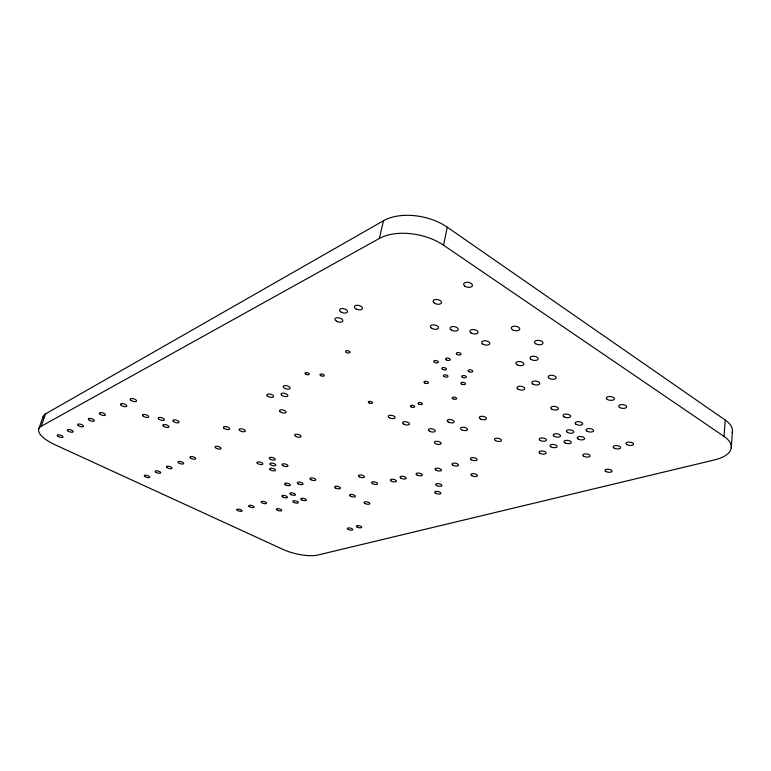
<?xml version="1.0" encoding="UTF-8"?>
<svg xmlns="http://www.w3.org/2000/svg" width="771" height="771" viewBox="0 0 771 771"><rect width="100%" height="100%" fill="white"/><g stroke="black" fill="none" stroke-linecap="round" stroke-linejoin="round"><path stroke-width="1.16" d="M731.255 447.71L732.411 431.548M45.624 413.834L41.152 426.315A30.059 10.553 17.9 0 0 55.136 444.809L282.938 549.376A26.069 8.548 13.4 0 0 318.018 554.995L714.457 459.921A39.514 17.203 4.7 0 0 724.017 436.405L725.232 420.07L447.276 227.204A44.747 25.992 11.9 0 0 383.495 220.728L45.624 413.834A29.905 10.794 18.1 0 0 42.993 418.142M724.017 436.405L443.556 245.207L447.276 227.204M41.152 426.315L379.303 238.49L383.495 220.728M38.675 429.119L43.128 416.706M725.232 420.07A39.254 17.54 4.4 0 1 732.199 432.685M379.303 238.49A45.103 25.559 12 0 1 443.556 245.207M452.895 398.78A2.246 1.041 10.4 0 0 456.577 398.78A2.246 1.041 10.4 0 0 453.801 397.123A2.246 1.041 10.4 0 0 452.895 398.78M269.86 469.472A3.036 1.156 14.3 0 0 274.958 470.763A3.036 1.156 14.3 0 0 272.818 468.431A3.036 1.156 14.3 0 0 269.86 469.472M471.37 459.815A3.402 1.426 10 0 0 476.979 459.959A3.402 1.426 10 0 0 472.825 457.598A3.402 1.426 10 0 0 471.37 459.815M429.486 431.172A3.508 1.532 11 0 0 435.201 431.259A3.508 1.532 11 0 0 430.796 428.743A3.508 1.532 11 0 0 429.486 431.172M401.093 478.261A3.171 1.263 11.6 0 0 406.211 478.434A3.171 1.263 11.6 0 0 402.154 476.266A3.171 1.263 11.6 0 0 401.093 478.261M434.487 362.36A2.361 1.156 10.9 0 0 438.342 362.312A2.361 1.156 10.9 0 0 435.384 360.5A2.361 1.156 10.9 0 0 434.487 362.36M442.583 369.396A2.342 1.137 10.7 0 0 446.419 369.357A2.342 1.137 10.7 0 0 443.498 367.574A2.342 1.137 10.7 0 0 442.583 369.396M391.369 481.162A3.142 1.234 11.8 0 0 396.419 481.335A3.142 1.234 11.8 0 0 392.372 479.196A3.142 1.234 11.8 0 0 391.369 481.162M269.513 458.639A3.103 1.205 14.4 0 0 274.717 459.969A3.103 1.205 14.4 0 0 272.539 457.54A3.103 1.205 14.4 0 0 269.513 458.639M619.537 407.425A4.028 1.879 5.9 0 0 626.389 407.464A4.028 1.879 5.9 0 0 622.024 404.573A4.028 1.879 5.9 0 0 619.537 407.425M461.55 429.746A3.576 1.581 10.2 0 0 467.419 429.823A3.576 1.581 10.2 0 0 463.034 427.269A3.576 1.581 10.2 0 0 461.55 429.746M626.804 444.578A3.807 1.667 6.1 0 0 633.299 444.703A3.807 1.667 6.1 0 0 629.184 442.082A3.807 1.667 6.1 0 0 626.804 444.578M435.442 443.614A3.441 1.475 10.8 0 0 441.06 443.73A3.441 1.475 10.8 0 0 436.752 441.291A3.441 1.475 10.8 0 0 435.442 443.614M369.068 402.925A2.149 0.964 12.6 0 0 372.499 402.934A2.149 0.964 12.6 0 0 369.695 401.344A2.149 0.964 12.6 0 0 369.068 402.925M614.015 448.038A3.759 1.638 6.5 0 0 620.414 448.163A3.759 1.638 6.5 0 0 616.308 445.58A3.759 1.638 6.5 0 0 614.015 448.038M359.498 476.873A3.123 1.224 12.5 0 0 364.452 477.037A3.123 1.224 12.5 0 0 360.365 474.907A3.123 1.224 12.5 0 0 359.498 476.873M448.25 422.036A3.595 1.609 10.5 0 0 454.138 422.103A3.595 1.609 10.5 0 0 449.676 419.511A3.595 1.609 10.5 0 0 448.25 422.036M435.682 493.286A3.142 1.224 10.9 0 0 440.8 493.479A3.142 1.224 10.9 0 0 436.878 491.378A3.142 1.224 10.9 0 0 435.682 493.286M237.063 510.132A2.747 0.944 14.5 0 0 241.68 511.289A2.747 0.944 14.5 0 0 239.636 509.323A2.747 0.944 14.5 0 0 237.063 510.132M311.041 479.784A3.036 1.156 13.5 0 0 315.773 479.947A3.036 1.156 13.5 0 0 311.686 477.885A3.036 1.156 13.5 0 0 311.041 479.784M563.977 416.764A3.845 1.764 7.4 0 0 570.463 416.822A3.845 1.764 7.4 0 0 566.087 414.066A3.845 1.764 7.4 0 0 563.977 416.764M277.473 510.277A2.795 0.983 13.9 0 0 281.772 510.489A2.795 0.983 13.9 0 0 277.936 508.638A2.795 0.983 13.9 0 0 277.473 510.277M335.722 488.11A3.017 1.147 12.9 0 0 340.464 488.294A3.017 1.147 12.9 0 0 336.464 486.25A3.017 1.147 12.9 0 0 335.722 488.11M350.603 496.235A2.988 1.118 12.6 0 0 355.335 496.428A2.988 1.118 12.6 0 0 351.393 494.423A2.988 1.118 12.6 0 0 350.603 496.235M283.015 497.141A2.891 1.05 13.9 0 0 287.467 497.334A2.891 1.05 13.9 0 0 283.516 495.396A2.891 1.05 13.9 0 0 283.015 497.141M365.049 503.55A2.968 1.108 12.3 0 0 369.772 503.752A2.968 1.108 12.3 0 0 365.897 501.776A2.968 1.108 12.3 0 0 365.049 503.55M346.352 352.472A2.313 1.128 13.5 0 0 350.005 352.414A2.313 1.128 13.5 0 0 346.95 350.622A2.313 1.128 13.5 0 0 346.352 352.472M298.425 483.909A2.988 1.128 13.7 0 0 303.061 484.072A2.988 1.128 13.7 0 0 299.003 482.048A2.988 1.128 13.7 0 0 298.425 483.909M283.477 387.35A3.556 1.59 14.7 0 0 289.453 388.883A3.556 1.59 14.7 0 0 287.005 385.799A3.556 1.59 14.7 0 0 283.477 387.35M551.718 409.102A3.865 1.793 7.7 0 0 558.233 409.141A3.865 1.793 7.7 0 0 553.78 406.346A3.865 1.793 7.7 0 0 551.718 409.102M88.8 419.79A3.151 1.166 17.9 0 0 94.014 421.111A3.151 1.166 17.9 0 0 91.161 418.557A3.151 1.166 17.9 0 0 88.8 419.79M281.357 394.877A3.508 1.542 14.7 0 0 287.255 396.39A3.508 1.542 14.7 0 0 284.836 393.383A3.508 1.542 14.7 0 0 281.357 394.877M99.816 413.998A3.19 1.205 17.9 0 0 105.116 415.338A3.19 1.205 17.9 0 0 102.264 412.726A3.19 1.205 17.9 0 0 99.816 413.998M223.744 428.03A3.238 1.301 15.6 0 0 229.17 429.408A3.238 1.301 15.6 0 0 226.713 426.768A3.238 1.301 15.6 0 0 223.744 428.03M607.288 399.407A4.048 1.908 6.1 0 0 614.169 399.426A4.048 1.908 6.1 0 0 609.726 396.496A4.048 1.908 6.1 0 0 607.288 399.407M480.333 418.875A3.672 1.658 9.7 0 0 486.405 418.932A3.672 1.658 9.7 0 0 481.952 416.282A3.672 1.658 9.7 0 0 480.333 418.875M462.427 377.289A2.332 1.128 10.1 0 0 466.272 377.27A2.332 1.128 10.1 0 0 463.4 375.506A2.332 1.128 10.1 0 0 462.427 377.289M461.636 384.074A2.303 1.099 10.1 0 0 465.433 384.064A2.303 1.099 10.1 0 0 462.59 382.329A2.303 1.099 10.1 0 0 461.636 384.074M446.303 359.922A2.38 1.176 10.5 0 0 450.197 359.874A2.38 1.176 10.5 0 0 447.238 358.052A2.38 1.176 10.5 0 0 446.303 359.922M336.435 321.15A4.038 2.053 14 0 0 342.796 320.977A4.038 2.053 14 0 0 337.438 317.739A4.038 2.053 14 0 0 336.435 321.15M431.702 328.282A4.144 2.14 11 0 0 438.458 328.118A4.144 2.14 11 0 0 433.273 324.832A4.144 2.14 11 0 0 431.702 328.282M355.865 308.843A4.144 2.159 13.5 0 0 362.447 308.631A4.144 2.159 13.5 0 0 357.002 305.268A4.144 2.159 13.5 0 0 355.865 308.843M320.784 375.679A2.207 1.022 14 0 0 324.234 375.66A2.207 1.022 14 0 0 321.276 373.983A2.207 1.022 14 0 0 320.784 375.679M267.161 395.687A3.489 1.523 15 0 0 273.011 397.19A3.489 1.523 15 0 0 270.554 394.203A3.489 1.523 15 0 0 267.161 395.687M451.295 329.988A4.163 2.159 10.4 0 0 458.128 329.834A4.163 2.159 10.4 0 0 452.972 326.538A4.163 2.159 10.4 0 0 451.295 329.988M341.013 312.043A4.106 2.12 13.9 0 0 347.499 311.841A4.106 2.12 13.9 0 0 342.064 308.525A4.106 2.12 13.9 0 0 341.013 312.043M305.865 374.253A2.207 1.012 14.3 0 0 309.287 374.224A2.207 1.012 14.3 0 0 306.309 372.557A2.207 1.012 14.3 0 0 305.865 374.253M239.386 430.228A3.238 1.311 15.2 0 0 244.821 431.606A3.238 1.311 15.2 0 0 242.431 428.975A3.238 1.311 15.2 0 0 239.386 430.228M457.058 354.448A2.409 1.205 10.2 0 0 461.019 354.39A2.409 1.205 10.2 0 0 458.041 352.53A2.409 1.205 10.2 0 0 457.058 354.448M471.081 332.956A4.183 2.168 9.7 0 0 477.981 332.802A4.183 2.168 9.7 0 0 472.883 329.516A4.183 2.168 9.7 0 0 471.081 332.956M78.131 425.39A3.103 1.128 18 0 0 83.268 426.691A3.103 1.128 18 0 0 80.425 424.204A3.103 1.128 18 0 0 78.131 425.39M67.8 430.825A3.055 1.089 18 0 0 72.859 432.097A3.055 1.089 18 0 0 70.016 429.669A3.055 1.089 18 0 0 67.8 430.825M57.786 436.087A3.017 1.06 18.1 0 0 62.769 437.34A3.017 1.06 18.1 0 0 59.945 434.969A3.017 1.06 18.1 0 0 57.786 436.087M190.321 457.81A3.017 1.118 15.8 0 0 195.362 459.092A3.017 1.118 15.8 0 0 192.962 456.75A3.017 1.118 15.8 0 0 190.321 457.81M178.371 462.667A2.968 1.079 16 0 0 183.334 463.92A2.968 1.079 16 0 0 180.934 461.636A2.968 1.079 16 0 0 178.371 462.667M166.787 467.38A2.93 1.05 16.1 0 0 171.682 468.614A2.93 1.05 16.1 0 0 169.273 466.378A2.93 1.05 16.1 0 0 166.787 467.38M155.549 471.939A2.882 1.012 16.2 0 0 160.378 473.153A2.882 1.012 16.2 0 0 157.968 470.975A2.882 1.012 16.2 0 0 155.549 471.939M144.659 476.372A2.843 0.983 16.3 0 0 149.41 477.567A2.843 0.983 16.3 0 0 147.001 475.428A2.843 0.983 16.3 0 0 144.659 476.372M372.634 483.696A3.094 1.205 12.2 0 0 377.578 483.87A3.094 1.205 12.2 0 0 373.55 481.769A3.094 1.205 12.2 0 0 372.634 483.696M261.35 502.393A2.824 1.002 14.2 0 0 266.091 503.588A2.824 1.002 14.2 0 0 264.077 501.535A2.824 1.002 14.2 0 0 261.35 502.393M249.033 506.325A2.785 0.973 14.4 0 0 253.707 507.501A2.785 0.973 14.4 0 0 251.674 505.487A2.785 0.973 14.4 0 0 249.033 506.325M464.961 286.234A4.453 2.467 9.9 0 0 472.315 285.945A4.453 2.467 9.9 0 0 466.85 282.273A4.453 2.467 9.9 0 0 464.961 286.234M403.753 424.146A3.508 1.542 11.6 0 0 409.43 424.223A3.508 1.542 11.6 0 0 404.948 421.689A3.508 1.542 11.6 0 0 403.753 424.146M424.686 382.985A2.274 1.079 11.2 0 0 428.387 382.975A2.274 1.079 11.2 0 0 425.515 381.26A2.274 1.079 11.2 0 0 424.686 382.985M495.474 440.607A3.566 1.561 9.4 0 0 501.391 440.713A3.566 1.561 9.4 0 0 497.112 438.198A3.566 1.561 9.4 0 0 495.474 440.607M567.34 432.358A3.759 1.677 7.5 0 0 573.682 432.444A3.759 1.677 7.5 0 0 569.412 429.804A3.759 1.677 7.5 0 0 567.34 432.358M550.86 446.804A3.633 1.581 8 0 0 556.97 446.929A3.633 1.581 8 0 0 552.788 444.395A3.633 1.581 8 0 0 550.86 446.804M564.873 442.795A3.691 1.619 7.6 0 0 571.089 442.911A3.691 1.619 7.6 0 0 566.897 440.337A3.691 1.619 7.6 0 0 564.873 442.795M578.115 438.998A3.739 1.648 7.3 0 0 584.437 439.104A3.739 1.648 7.3 0 0 580.235 436.492A3.739 1.648 7.3 0 0 578.115 438.998M540.143 440.366A3.653 1.609 8.2 0 0 546.273 440.472A3.653 1.609 8.2 0 0 542.042 437.918A3.653 1.609 8.2 0 0 540.143 440.366M554.118 436.251A3.71 1.648 7.8 0 0 560.363 436.347A3.71 1.648 7.8 0 0 556.113 433.745A3.71 1.648 7.8 0 0 554.118 436.251M471.842 475.726A3.306 1.349 10 0 0 477.297 475.9A3.306 1.349 10 0 0 473.259 473.645A3.306 1.349 10 0 0 471.842 475.726M452.972 465.25A3.344 1.378 10.5 0 0 458.446 465.405A3.344 1.378 10.5 0 0 454.321 463.101A3.344 1.378 10.5 0 0 452.972 465.25M436.078 470.243A3.277 1.34 10.8 0 0 441.426 470.406A3.277 1.34 10.8 0 0 437.33 468.151A3.277 1.34 10.8 0 0 436.078 470.243M436.656 485.585A3.19 1.263 10.8 0 0 441.86 485.769A3.19 1.263 10.8 0 0 437.88 483.619A3.19 1.263 10.8 0 0 436.656 485.585M417.101 475.071A3.219 1.291 11.3 0 0 422.325 475.235A3.219 1.291 11.3 0 0 418.248 473.028A3.219 1.291 11.3 0 0 417.101 475.071M418.769 404.062A2.188 1.002 11.3 0 0 422.325 404.081A2.188 1.002 11.3 0 0 419.549 402.462A2.188 1.002 11.3 0 0 418.769 404.062M158.604 418.875A3.219 1.263 16.8 0 0 163.982 420.243A3.219 1.263 16.8 0 0 161.312 417.603A3.219 1.263 16.8 0 0 158.604 418.875M173.263 421.313A3.219 1.272 16.6 0 0 178.65 422.681A3.219 1.272 16.6 0 0 176.029 420.05A3.219 1.272 16.6 0 0 173.263 421.313M130.656 400.082A3.315 1.311 17.6 0 0 136.168 401.479A3.315 1.311 17.6 0 0 133.325 398.703A3.315 1.311 17.6 0 0 130.656 400.082M257.206 463.159A3.065 1.176 14.6 0 0 262.342 464.46A3.065 1.176 14.6 0 0 260.145 462.099A3.065 1.176 14.6 0 0 257.206 463.159M549.193 378.31A4.057 1.976 7.5 0 0 556.016 378.282A4.057 1.976 7.5 0 0 551.352 375.255A4.057 1.976 7.5 0 0 549.193 378.31M532.819 384.006A3.98 1.927 8 0 0 539.507 383.987A3.98 1.927 8 0 0 534.852 381.019A3.98 1.927 8 0 0 532.819 384.006M516.917 364.673A4.067 2.024 8.4 0 0 523.721 364.606A4.067 2.024 8.4 0 0 518.912 361.503A4.067 2.024 8.4 0 0 516.917 364.673M531.065 359.431A4.134 2.072 7.9 0 0 537.994 359.353A4.134 2.072 7.9 0 0 533.166 356.202A4.134 2.072 7.9 0 0 531.065 359.431M290.956 494.625A2.911 1.07 13.8 0 0 295.466 494.809A2.911 1.07 13.8 0 0 291.496 492.852A2.911 1.07 13.8 0 0 290.956 494.625M293.905 502.441A2.872 1.031 13.7 0 0 298.348 502.644A2.872 1.031 13.7 0 0 294.445 500.736A2.872 1.031 13.7 0 0 293.905 502.441M301.895 499.993A2.891 1.05 13.5 0 0 306.395 500.186A2.891 1.05 13.5 0 0 302.473 498.259A2.891 1.05 13.5 0 0 301.895 499.993M283.246 465.771A3.084 1.195 14.1 0 0 287.988 465.915A3.084 1.195 14.1 0 0 283.776 463.776A3.084 1.195 14.1 0 0 283.246 465.771M270.178 464.364A3.065 1.176 14.3 0 0 275.334 465.665A3.065 1.176 14.3 0 0 273.165 463.294A3.065 1.176 14.3 0 0 270.178 464.364M163.279 425.958A3.18 1.234 16.7 0 0 168.589 427.307A3.18 1.234 16.7 0 0 165.967 424.725A3.18 1.234 16.7 0 0 163.279 425.958M142.924 415.906A3.229 1.253 17.2 0 0 148.292 417.275A3.229 1.253 17.2 0 0 145.565 414.625A3.229 1.253 17.2 0 0 142.924 415.906M121.037 405.103A3.267 1.282 17.7 0 0 126.473 406.49A3.267 1.282 17.7 0 0 123.63 403.763A3.267 1.282 17.7 0 0 121.037 405.103M535.672 343.731A4.24 2.178 7.7 0 0 542.794 343.606A4.24 2.178 7.7 0 0 537.859 340.319A4.24 2.178 7.7 0 0 535.672 343.731M518.035 389.143A3.922 1.879 8.5 0 0 524.588 389.133A3.922 1.879 8.5 0 0 519.962 386.223A3.922 1.879 8.5 0 0 518.035 389.143M411.155 406.857A2.178 0.983 11.5 0 0 414.673 406.876A2.178 0.983 11.5 0 0 411.907 405.276A2.178 0.983 11.5 0 0 411.155 406.857M586.943 431.114A3.807 1.706 7 0 0 593.391 431.201A3.807 1.706 7 0 0 589.14 428.531A3.807 1.706 7 0 0 586.943 431.114M576.043 424.301A3.826 1.735 7.2 0 0 582.51 424.378A3.826 1.735 7.2 0 0 578.202 421.66A3.826 1.735 7.2 0 0 576.043 424.301M285.79 484.959A2.968 1.108 13.9 0 0 290.368 485.132A2.968 1.108 13.9 0 0 286.32 483.118A2.968 1.108 13.9 0 0 285.79 484.959M215.388 447.623A3.103 1.195 15.5 0 0 220.593 448.944A3.103 1.195 15.5 0 0 218.212 446.486A3.103 1.195 15.5 0 0 215.388 447.623M295.929 436.434A3.277 1.349 14 0 0 301.008 436.531A3.277 1.349 14 0 0 296.556 434.189A3.277 1.349 14 0 0 295.929 436.434M279.767 411.396A3.412 1.455 14.6 0 0 285.492 412.851A3.412 1.455 14.6 0 0 283.13 409.999A3.412 1.455 14.6 0 0 279.767 411.396M389.442 417.757A3.527 1.561 12 0 0 395.109 417.815A3.527 1.561 12 0 0 390.569 415.251A3.527 1.561 12 0 0 389.442 417.757M468.749 371.583A2.361 1.147 9.9 0 0 472.642 371.555A2.361 1.147 9.9 0 0 469.751 369.762A2.361 1.147 9.9 0 0 468.749 371.583M512.445 329.709A4.279 2.236 8.3 0 0 519.596 329.545A4.279 2.236 8.3 0 0 514.527 326.181A4.279 2.236 8.3 0 0 512.445 329.709M482.829 344.088A4.134 2.111 9.4 0 0 489.681 343.972A4.134 2.111 9.4 0 0 484.68 340.743A4.134 2.111 9.4 0 0 482.829 344.088M444.154 376.576A2.313 1.118 10.6 0 0 447.951 376.556A2.313 1.118 10.6 0 0 445.06 374.802A2.313 1.118 10.6 0 0 444.154 376.576M434.381 303.186A4.298 2.313 10.9 0 0 441.407 302.955A4.298 2.313 10.9 0 0 436.029 299.456A4.298 2.313 10.9 0 0 434.381 303.186M605.727 471.447A3.595 1.503 6.9 0 0 611.827 471.621A3.595 1.503 6.9 0 0 607.876 469.202A3.595 1.503 6.9 0 0 605.727 471.447M348.347 529.475A2.785 0.973 12.6 0 0 352.742 529.716A2.785 0.973 12.6 0 0 349.08 527.913A2.785 0.973 12.6 0 0 348.347 529.475M357.272 527.162A2.814 0.993 12.4 0 0 361.724 527.393A2.814 0.993 12.4 0 0 358.043 525.581A2.814 0.993 12.4 0 0 357.272 527.162M539.989 453.29A3.576 1.532 8.3 0 0 545.984 453.425A3.576 1.532 8.3 0 0 541.84 450.958A3.576 1.532 8.3 0 0 539.989 453.29M583.743 456.21A3.643 1.561 7.3 0 0 589.911 456.355A3.643 1.561 7.3 0 0 585.835 453.859A3.643 1.561 7.3 0 0 583.743 456.21"/></g></svg>
